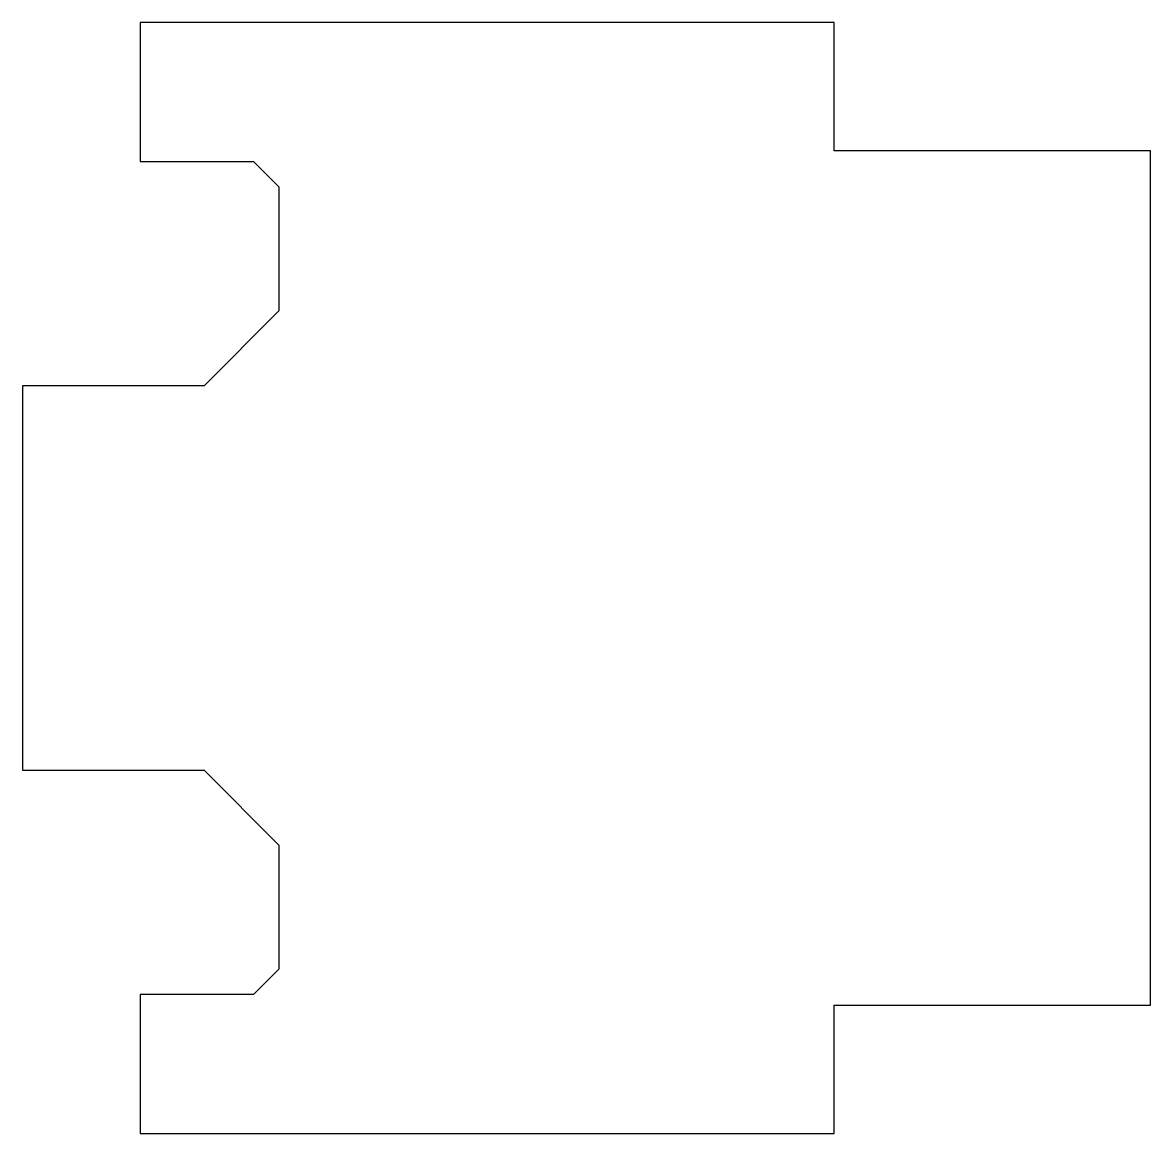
# Model space of a CAD drawing. Header units: metres. Extents: x 135 to 663, y -260 to 260.
import ezdxf

# ---------------------------------------------------------------- set-up
doc = ezdxf.new("R2010")
doc.units = ezdxf.units.M

msp = doc.modelspace()

# ---------------------------------------------------------------- linework, layer by layer
for p, q in [((515, 260), (190, 260)), ((190, 260), (190, 195)), ((515, 200), (515, 260)), ((663, 200), (515, 200)), ((663, 120), (663, 200)), ((190, 195), (243.076, 195)), ((243.076, 195), (255, 183.076)), ((255, 183.076), (255, 125)), ((255, 125), (220, 90)), ((663.036, 120), (663, 120)), ((663.036, -120), (663.036, 120)), ((220, 90), (135, 90)), ((135, 90), (135, -90)), ((135, -90), (220, -90)), ((220, -90), (255, -125)), ((663, -200), (663, -120)), ((663, -120), (663.036, -120)), ((255, -125), (255, -183.076)), ((255, -183.076), (243.076, -195)), ((243.076, -195), (190, -195)), ((190, -195), (190, -260)), ((515, -200), (663, -200)), ((515, -260), (515, -200)), ((190, -260), (515, -260))]:
    msp.add_line(p, q)

doc.saveas('drawing.dxf')
